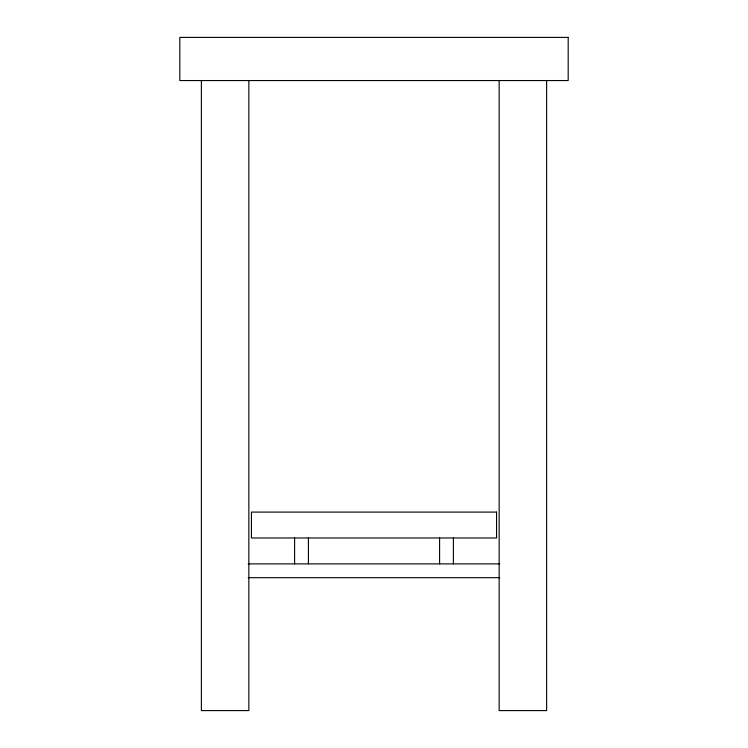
<?xml version="1.0" encoding="UTF-8"?>
<svg xmlns="http://www.w3.org/2000/svg" width="748" height="748" viewBox="0 0 748 748"><rect width="100%" height="100%" fill="white"/><g stroke="black" fill="none" stroke-linecap="round" stroke-linejoin="round"><path stroke-width="1.12" d="M248.196 563.88L499.804 563.88M248.196 577.69L499.804 577.69M546.62 80.55L546.62 710.6L499.15 710.6L499.15 80.55M453.4 537.98L453.4 563.88M439.59 537.98L439.59 563.88M308.41 537.98L308.41 563.88M294.6 537.98L294.6 563.88M248.85 80.55L248.85 710.6L201.38 710.6L201.38 80.55M568.19 37.4L179.81 37.4L179.81 80.55L568.19 80.55L568.19 37.4M496.56 512.09L251.44 512.09L251.44 537.98L496.56 537.98L496.56 512.09"/></g></svg>
